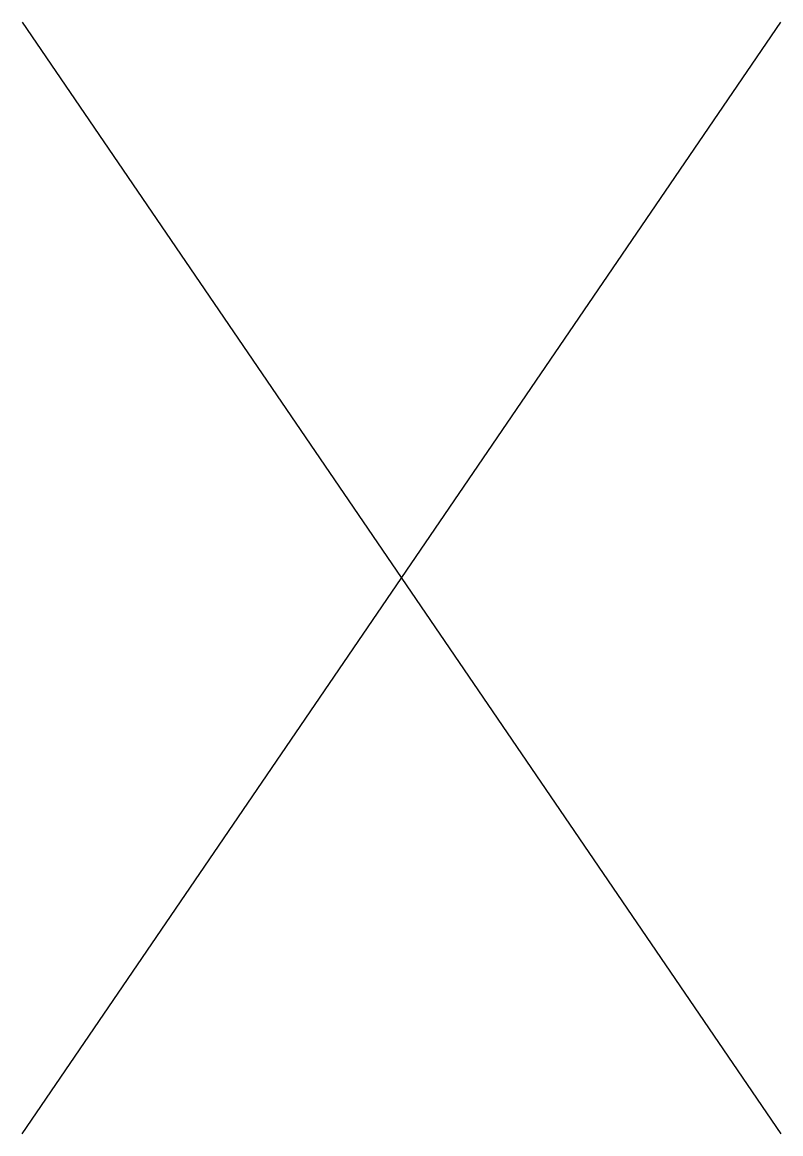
# Model space of a CAD drawing. Header units: millimetres. Extents: x 136 to 151, y 2 to 24.
import ezdxf

# ---------------------------------------------------------------- set-up
doc = ezdxf.new("R2010")
doc.units = ezdxf.units.MM

msp = doc.modelspace()

# ---------------------------------------------------------------- linework, layer by layer
for points in [[(136, 2), (151, 24)], [(136, 24), (151, 2)]]:
    msp.add_lwpolyline(points)

doc.saveas('drawing.dxf')
